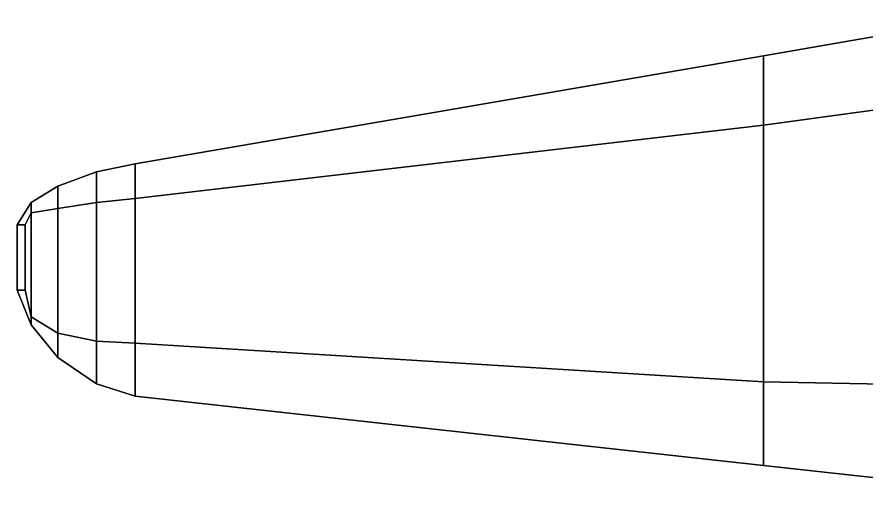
# Model space of a CAD drawing. Header units: millimetres. Extents: x -6.2 to 6.2, y -4.3 to 7.7.
# Drawn here: x -6.23 to -2.063, y 0.32 to 2.64 of the extents above; entities that cross this region are included whole.
import ezdxf

# ---------------------------------------------------------------- set-up
doc = ezdxf.new("R2010")
doc.units = ezdxf.units.MM
doc.layers.add('wing1', color=5, linetype='Continuous')

msp = doc.modelspace()

# ---------------------------------------------------------------- linework, layer by layer
at = {"layer": 'wing1'}
for points in [[(-2.57, 2.11, -0.14), (-1.47, 2.26, -0.24), (-1.47, 2.64, -0.42), (-2.57, 2.45, -0.28)], [(-2.57, 2.45, -0.28), (-1.47, 2.64, -0.42), (-1.47, 2.26, -0.6), (-2.57, 2.11, -0.41)], [(-5.65, 1.75, 0.13), (-2.57, 2.11, -0.14), (-2.57, 2.45, -0.28), (-5.65, 1.92, 0.07)], [(-5.65, 1.92, 0.07), (-2.57, 2.45, -0.28), (-2.57, 2.11, -0.41), (-5.65, 1.75, 0.02)], [(-1.47, 0.83, -0.24), (-1.47, 2.26, -0.24), (-2.57, 2.11, -0.14), (-2.57, 0.85, -0.14)], [(-2.57, 2.11, -0.41), (-1.47, 2.26, -0.6), (-1.47, 0.83, -0.6), (-2.57, 0.85, -0.41)], [(-2.57, 0.85, -0.14), (-2.57, 2.11, -0.14), (-5.65, 1.75, 0.13), (-5.65, 1.04, 0.13)], [(-5.65, 1.75, 0.02), (-2.57, 2.11, -0.41), (-2.57, 0.85, -0.41), (-5.65, 1.04, 0.02)], [(-5.84, 1.73, 0.15), (-5.65, 1.75, 0.13), (-5.65, 1.92, 0.07), (-5.84, 1.88, 0.1)], [(-5.84, 1.88, 0.1), (-5.65, 1.92, 0.07), (-5.65, 1.75, 0.02), (-5.84, 1.73, 0.05)], [(-6.03, 1.7, 0.17), (-5.84, 1.73, 0.15), (-5.84, 1.88, 0.1), (-6.03, 1.81, 0.13)], [(-6.03, 1.81, 0.13), (-5.84, 1.88, 0.1), (-5.84, 1.73, 0.05), (-6.03, 1.7, 0.09)], [(-6.16, 1.68, 0.18), (-6.03, 1.7, 0.17), (-6.03, 1.81, 0.13), (-6.16, 1.73, 0.16)], [(-6.16, 1.73, 0.16), (-6.03, 1.81, 0.13), (-6.03, 1.7, 0.09), (-6.16, 1.68, 0.13)], [(-6.19, 1.62, 0.18), (-6.16, 1.68, 0.18), (-6.16, 1.73, 0.16), (-6.23, 1.62, 0.16)], [(-6.23, 1.62, 0.16), (-6.16, 1.73, 0.16), (-6.16, 1.68, 0.13), (-6.19, 1.62, 0.14)], [(-5.84, 1.05, 0.15), (-5.84, 1.73, 0.15), (-6.03, 1.7, 0.17), (-6.03, 1.09, 0.17)], [(-6.03, 1.7, 0.09), (-5.84, 1.73, 0.05), (-5.84, 1.05, 0.05), (-6.03, 1.09, 0.09)], [(-5.65, 1.04, 0.13), (-5.65, 1.75, 0.13), (-5.84, 1.73, 0.15), (-5.84, 1.05, 0.15)], [(-5.84, 1.73, 0.05), (-5.65, 1.75, 0.02), (-5.65, 1.04, 0.02), (-5.84, 1.05, 0.05)], [(-6.16, 1.17, 0.18), (-6.16, 1.68, 0.18), (-6.19, 1.62, 0.18), (-6.19, 1.3, 0.18)], [(-6.19, 1.62, 0.14), (-6.16, 1.68, 0.13), (-6.16, 1.17, 0.13), (-6.19, 1.3, 0.14)], [(-6.03, 1.09, 0.17), (-6.03, 1.7, 0.17), (-6.16, 1.68, 0.18), (-6.16, 1.17, 0.18)], [(-6.16, 1.68, 0.13), (-6.03, 1.7, 0.09), (-6.03, 1.09, 0.09), (-6.16, 1.17, 0.13)], [(-6.19, 1.3, 0.18), (-6.19, 1.62, 0.18), (-6.23, 1.62, 0.16), (-6.23, 1.3, 0.16)], [(-6.23, 1.3, 0.16), (-6.23, 1.62, 0.16), (-6.19, 1.62, 0.14), (-6.19, 1.3, 0.14)], [(-6.23, 1.3, 0.16), (-6.16, 1.13, 0.16), (-6.16, 1.17, 0.18), (-6.19, 1.3, 0.18)], [(-6.19, 1.3, 0.14), (-6.16, 1.17, 0.13), (-6.16, 1.13, 0.16), (-6.23, 1.3, 0.16)], [(-6.16, 1.13, 0.16), (-6.03, 0.97, 0.13), (-6.03, 1.09, 0.17), (-6.16, 1.17, 0.18)], [(-6.16, 1.17, 0.13), (-6.03, 1.09, 0.09), (-6.03, 0.97, 0.13), (-6.16, 1.13, 0.16)], [(-6.03, 0.97, 0.13), (-5.84, 0.84, 0.1), (-5.84, 1.05, 0.15), (-6.03, 1.09, 0.17)], [(-6.03, 1.09, 0.09), (-5.84, 1.05, 0.05), (-5.84, 0.84, 0.1), (-6.03, 0.97, 0.13)], [(-5.84, 0.84, 0.1), (-5.65, 0.78, 0.07), (-5.65, 1.04, 0.13), (-5.84, 1.05, 0.15)], [(-5.84, 1.05, 0.05), (-5.65, 1.04, 0.02), (-5.65, 0.78, 0.07), (-5.84, 0.84, 0.1)], [(-5.65, 0.78, 0.07), (-2.57, 0.44, -0.28), (-2.57, 0.85, -0.14), (-5.65, 1.04, 0.13)], [(-5.65, 1.04, 0.02), (-2.57, 0.85, -0.41), (-2.57, 0.44, -0.28), (-5.65, 0.78, 0.07)], [(-2.57, 0.44, -0.28), (-1.47, 0.32, -0.42), (-1.47, 0.83, -0.24), (-2.57, 0.85, -0.14)], [(-2.57, 0.85, -0.41), (-1.47, 0.83, -0.6), (-1.47, 0.32, -0.42), (-2.57, 0.44, -0.28)]]:
    msp.add_3dface(points, dxfattribs=at)

doc.saveas('drawing.dxf')
